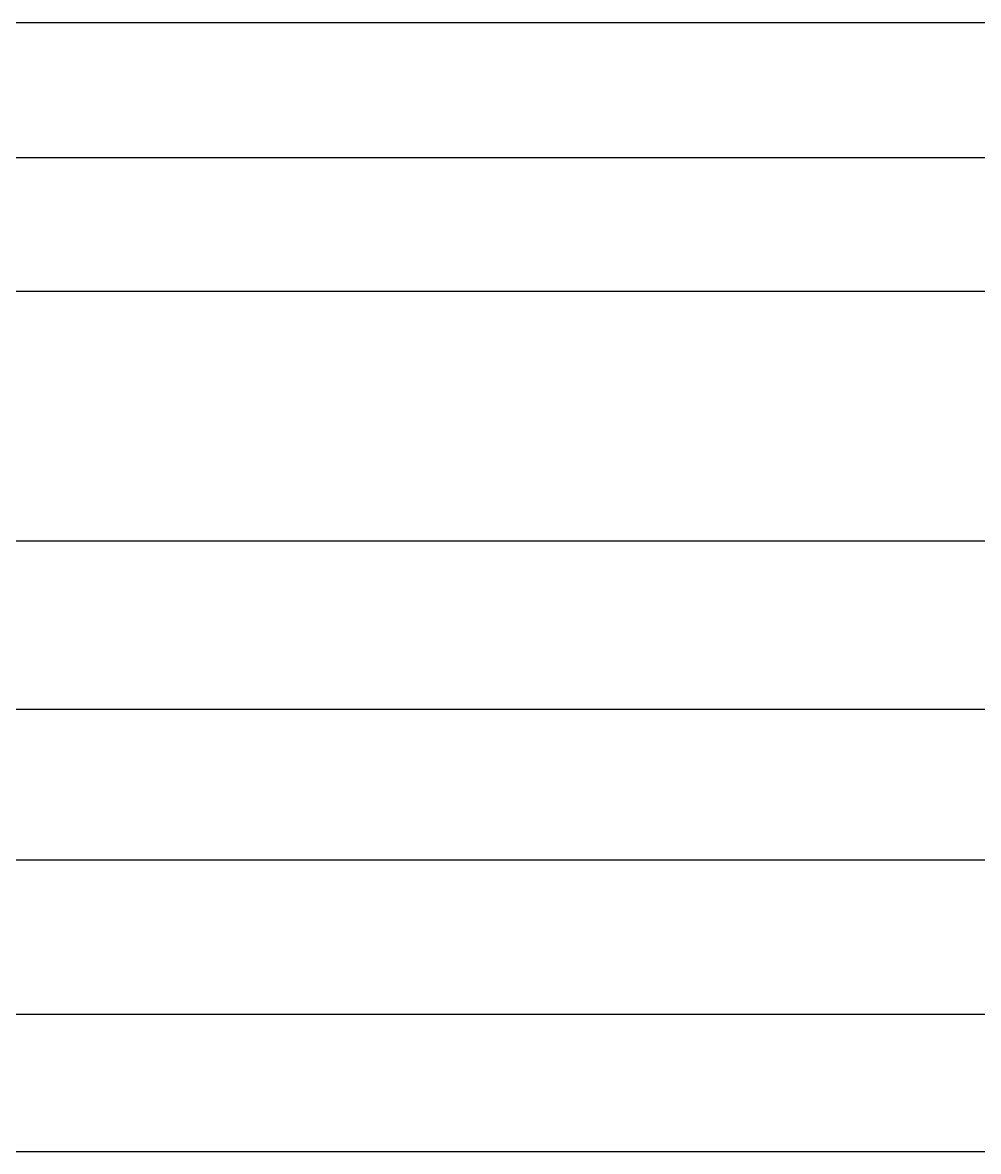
# Model space of a CAD drawing. Header units: millimetres. Extents: x -44117 to 256353, y -2095463 to 65325.
# Drawn here: x 126488 to 149754, y -270052 to -242561 of the extents above; entities that cross this region are included whole.
import ezdxf

# ---------------------------------------------------------------- set-up
doc = ezdxf.new("R2010")
doc.units = ezdxf.units.MM
doc.header["$LTSCALE"] = 10

msp = doc.modelspace()

# ---------------------------------------------------------------- linework, layer by layer
at = {"color": 1}
for p, q in [((104015.69829, -242560.65987), (196284.84516, -242560.65987)), ((104015.69829, -242560.65987), (196284.84516, -242560.65987)), ((104015.69829, -245843.19527), (196284.84516, -245843.19527)), ((104015.69829, -245843.19527), (196284.84516, -245843.19527)), ((104015.69829, -249100.91136), (196284.84516, -249100.91136)), ((104015.69829, -249100.91136), (196284.84516, -249100.91136)), ((104015.69829, -255184.29989), (196284.84516, -255184.29989)), ((104015.69829, -255184.29989), (196284.84516, -255184.29989)), ((104015.69829, -259285.44715), (196284.84516, -259285.44715)), ((104015.69829, -259285.44715), (196284.84516, -259285.44715)), ((104015.69829, -262948.15838), (196284.84516, -262948.15838)), ((104015.69829, -262948.15838), (196284.84516, -262948.15838)), ((104015.69829, -266711.28002), (196284.84516, -266711.28002)), ((104015.69829, -266711.28002), (196284.84516, -266711.28002)), ((104015.69829, -270051.82666), (196284.84516, -270051.82666)), ((104015.69829, -270051.82666), (196284.84516, -270051.82666))]:
    msp.add_line(p, q, dxfattribs=at)

doc.saveas('drawing.dxf')
